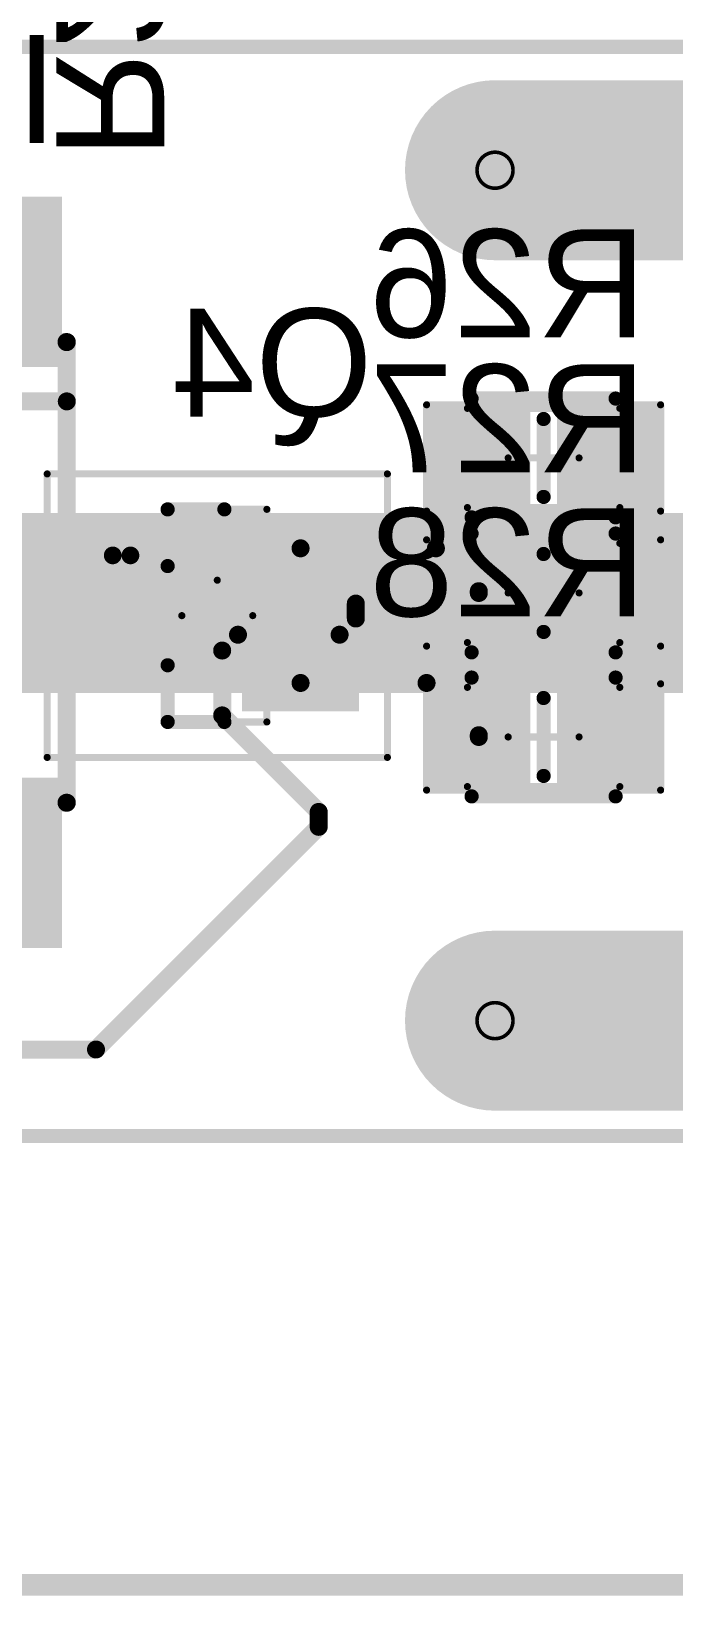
# Model space of a CAD drawing. Header units: millimetres. Extents: x 0.82 to 4.9, y 1.18 to 4.75.
# Drawn here: x 3.685 to 4.042, y 1.373 to 2.242 of the extents above; entities that cross this region are included whole.
import ezdxf

# ---------------------------------------------------------------- set-up
doc = ezdxf.new("R2010")
doc.units = ezdxf.units.MM
doc.header["$MEASUREMENT"] = 0
for name, color, linetype in [('BottomLayer', 5, 'Continuous'), ('BottomOverlay', 54, 'Continuous'), ('BottomPaste', 16, 'Continuous'), ('BottomSolder', 6, 'Continuous'), ('DrillDrawing', 1, 'Continuous'), ('Mechanical1', 6, 'Continuous'), ('Mechanical13', 56, 'Continuous'), ('Mechanical15', 56, 'Continuous'), ('MultiLayer', 9, 'Continuous'), ('PadHoleLayer', 156, 'Continuous'), ('TopLayer', 1, 'Continuous'), ('TopOverlay', 2, 'Continuous'), ('TopSolder', 216, 'Continuous')]:
    doc.layers.add(name, color=color, linetype=linetype)
doc.styles.add('Arial', font='arial.ttf', dxfattribs={"height": 0.2})

# ---------------------------------------------------------------- blocks, each defined once
blk = doc.blocks.new('6_0805_L_B_11')
at = {"layer": 'BottomLayer'}
for points in [[(-0.01139, 0.02559), (-0.01139, -0.02559), (-0.06061, -0.02559), (-0.06061, 0.02559)], [(0.06061, 0.02559), (0.06061, -0.02559), (0.01139, -0.02559), (0.01139, 0.02559)]]:
    blk.add_hatch(color=5, dxfattribs=at).paths.add_polyline_path(points)
at = {"layer": 'BottomPaste'}
for points in [[(-0.01139, 0.02559), (-0.01139, -0.02559), (-0.06061, -0.02559), (-0.06061, 0.02559)], [(0.06061, 0.02559), (0.06061, -0.02559), (0.01139, -0.02559), (0.01139, 0.02559)]]:
    blk.add_hatch(color=16, dxfattribs=at).paths.add_polyline_path(points)
at = {"layer": 'BottomSolder'}
for points in [[(-0.00739, 0.02959), (-0.00739, -0.02959), (-0.06461, -0.02959), (-0.06461, 0.02959)], [(0.06461, 0.02959), (0.06461, -0.02959), (0.00739, -0.02959), (0.00739, 0.02959)]]:
    blk.add_hatch(color=6, dxfattribs=at).paths.add_polyline_path(points)
at = {"layer": 'BottomOverlay', "const_width": 0.00787}
for points in [[(0.04, 0.033), (-0.04, 0.033)], [(0, 0.02165), (0, -0.02165)], [(0.04, -0.033), (-0.04, -0.033)]]:
    blk.add_lwpolyline(points, dxfattribs=at)
at = {"layer": 'BottomOverlay', "const_width": 0.00394}
for points in [[(-0.04197, 0.033, 1), (-0.03803, 0.033, 1)], [(0.03803, 0.033, 1), (0.04197, 0.033, 1)], [(-0.00197, 0.02165, 1), (0.00197, 0.02165, 1)], [(-0.00197, -0.02165, 1), (0.00197, -0.02165, 1)], [(-0.04197, -0.033, 1), (-0.03803, -0.033, 1)], [(0.03803, -0.033, 1), (0.04197, -0.033, 1)]]:
    blk.add_lwpolyline(points, format="xyb", close=True, dxfattribs=at)
at = {"layer": 'Mechanical1', "const_width": 0.00394}
for points in [[(0.04232, 0.02756), (-0.04232, 0.02756)], [(-0.04232, 0.02756), (-0.04232, -0.02756)], [(0.04232, 0.02756), (0.04232, -0.02756)], [(0.04232, -0.02756), (-0.04232, -0.02756)]]:
    blk.add_lwpolyline(points, dxfattribs=at)
at = {"layer": 'Mechanical1', "const_width": 0.00197}
for points in [[(-0.04331, 0.02756, 1), (-0.04134, 0.02756, 1)], [(-0.04331, 0.02756, 1), (-0.04134, 0.02756, 1)], [(0.04134, 0.02756, 1), (0.04331, 0.02756, 1)], [(0.04134, 0.02756, 1), (0.04331, 0.02756, 1)], [(-0.04331, -0.02756, 1), (-0.04134, -0.02756, 1)], [(-0.04331, -0.02756, 1), (-0.04134, -0.02756, 1)], [(0.04134, -0.02756, 1), (0.04331, -0.02756, 1)], [(0.04134, -0.02756, 1), (0.04331, -0.02756, 1)]]:
    blk.add_lwpolyline(points, format="xyb", close=True, dxfattribs=at)
at = {"layer": 'Mechanical15', "const_width": 0.00394}
for points in [[(-0.065, 0.02953), (-0.065, -0.02953)], [(0.065, 0.02953), (-0.065, 0.02953)], [(0.065, 0.02953), (0.065, -0.02953)], [(0, 0.01968), (0, -0.01969)], [(0.01969, 0), (-0.01969, 0)], [(0.065, -0.02953), (-0.065, -0.02953)]]:
    blk.add_lwpolyline(points, dxfattribs=at)
at = {"layer": 'Mechanical15', "const_width": 0.00197}
for points in [[(-0.06598, 0.02953, 1), (-0.06402, 0.02953, 1)], [(-0.06598, 0.02953, 1), (-0.06402, 0.02953, 1)], [(0.06402, 0.02953, 1), (0.06598, 0.02953, 1)], [(0.06402, 0.02953, 1), (0.06598, 0.02953, 1)], [(-0.00098, 0.01968, 1), (0.00098, 0.01968, 1)], [(-0.02067, 0, 1), (-0.0187, 0, 1)], [(0.0187, 0, 1), (0.02067, 0, 1)], [(-0.00098, -0.01969, 1), (0.00098, -0.01969, 1)], [(-0.06598, -0.02953, 1), (-0.06402, -0.02953, 1)], [(-0.06598, -0.02953, 1), (-0.06402, -0.02953, 1)], [(0.06402, -0.02953, 1), (0.06598, -0.02953, 1)], [(0.06402, -0.02953, 1), (0.06598, -0.02953, 1)]]:
    blk.add_lwpolyline(points, format="xyb", close=True, dxfattribs=at)
blk = doc.blocks.new('6_0805_L_B_12')
at = {"layer": 'BottomLayer'}
for points in [[(-0.01139, 0.02559), (-0.01139, -0.02559), (-0.06061, -0.02559), (-0.06061, 0.02559)], [(0.06061, 0.02559), (0.06061, -0.02559), (0.01139, -0.02559), (0.01139, 0.02559)]]:
    blk.add_hatch(color=5, dxfattribs=at).paths.add_polyline_path(points)
at = {"layer": 'BottomPaste'}
for points in [[(-0.01139, 0.02559), (-0.01139, -0.02559), (-0.06061, -0.02559), (-0.06061, 0.02559)], [(0.06061, 0.02559), (0.06061, -0.02559), (0.01139, -0.02559), (0.01139, 0.02559)]]:
    blk.add_hatch(color=16, dxfattribs=at).paths.add_polyline_path(points)
at = {"layer": 'BottomSolder'}
for points in [[(-0.00739, 0.02959), (-0.00739, -0.02959), (-0.06461, -0.02959), (-0.06461, 0.02959)], [(0.06461, 0.02959), (0.06461, -0.02959), (0.00739, -0.02959), (0.00739, 0.02959)]]:
    blk.add_hatch(color=6, dxfattribs=at).paths.add_polyline_path(points)
at = {"layer": 'BottomOverlay', "const_width": 0.00787}
for points in [[(0.04, 0.033), (-0.04, 0.033)], [(0, 0.02165), (0, -0.02165)], [(0.04, -0.033), (-0.04, -0.033)]]:
    blk.add_lwpolyline(points, dxfattribs=at)
at = {"layer": 'BottomOverlay', "const_width": 0.00394}
for points in [[(-0.04197, 0.033, 1), (-0.03803, 0.033, 1)], [(0.03803, 0.033, 1), (0.04197, 0.033, 1)], [(-0.00197, 0.02165, 1), (0.00197, 0.02165, 1)], [(-0.00197, -0.02165, 1), (0.00197, -0.02165, 1)], [(-0.04197, -0.033, 1), (-0.03803, -0.033, 1)], [(0.03803, -0.033, 1), (0.04197, -0.033, 1)]]:
    blk.add_lwpolyline(points, format="xyb", close=True, dxfattribs=at)
at = {"layer": 'Mechanical1', "const_width": 0.00394}
for points in [[(0.04232, 0.02756), (-0.04232, 0.02756)], [(-0.04232, 0.02756), (-0.04232, -0.02756)], [(0.04232, 0.02756), (0.04232, -0.02756)], [(0.04232, -0.02756), (-0.04232, -0.02756)]]:
    blk.add_lwpolyline(points, dxfattribs=at)
at = {"layer": 'Mechanical1', "const_width": 0.00197}
for points in [[(-0.04331, 0.02756, 1), (-0.04134, 0.02756, 1)], [(-0.04331, 0.02756, 1), (-0.04134, 0.02756, 1)], [(0.04134, 0.02756, 1), (0.04331, 0.02756, 1)], [(0.04134, 0.02756, 1), (0.04331, 0.02756, 1)], [(-0.04331, -0.02756, 1), (-0.04134, -0.02756, 1)], [(-0.04331, -0.02756, 1), (-0.04134, -0.02756, 1)], [(0.04134, -0.02756, 1), (0.04331, -0.02756, 1)], [(0.04134, -0.02756, 1), (0.04331, -0.02756, 1)]]:
    blk.add_lwpolyline(points, format="xyb", close=True, dxfattribs=at)
at = {"layer": 'Mechanical15', "const_width": 0.00394}
for points in [[(-0.065, 0.02953), (-0.065, -0.02953)], [(0.065, 0.02953), (-0.065, 0.02953)], [(0.065, 0.02953), (0.065, -0.02953)], [(0, 0.01968), (0, -0.01969)], [(0.01969, 0), (-0.01969, 0)], [(0.065, -0.02953), (-0.065, -0.02953)]]:
    blk.add_lwpolyline(points, dxfattribs=at)
at = {"layer": 'Mechanical15', "const_width": 0.00197}
for points in [[(-0.06598, 0.02953, 1), (-0.06402, 0.02953, 1)], [(-0.06598, 0.02953, 1), (-0.06402, 0.02953, 1)], [(0.06402, 0.02953, 1), (0.06598, 0.02953, 1)], [(0.06402, 0.02953, 1), (0.06598, 0.02953, 1)], [(-0.00098, 0.01968, 1), (0.00098, 0.01968, 1)], [(-0.02067, 0, 1), (-0.0187, 0, 1)], [(0.0187, 0, 1), (0.02067, 0, 1)], [(-0.00098, -0.01969, 1), (0.00098, -0.01969, 1)], [(-0.06598, -0.02953, 1), (-0.06402, -0.02953, 1)], [(-0.06598, -0.02953, 1), (-0.06402, -0.02953, 1)], [(0.06402, -0.02953, 1), (0.06598, -0.02953, 1)], [(0.06402, -0.02953, 1), (0.06598, -0.02953, 1)]]:
    blk.add_lwpolyline(points, format="xyb", close=True, dxfattribs=at)
blk = doc.blocks.new('6_0805_L_B_13')
at = {"layer": 'BottomLayer'}
for points in [[(-0.01139, 0.02559), (-0.01139, -0.02559), (-0.06061, -0.02559), (-0.06061, 0.02559)], [(0.06061, 0.02559), (0.06061, -0.02559), (0.01139, -0.02559), (0.01139, 0.02559)]]:
    blk.add_hatch(color=5, dxfattribs=at).paths.add_polyline_path(points)
at = {"layer": 'BottomPaste'}
for points in [[(-0.01139, 0.02559), (-0.01139, -0.02559), (-0.06061, -0.02559), (-0.06061, 0.02559)], [(0.06061, 0.02559), (0.06061, -0.02559), (0.01139, -0.02559), (0.01139, 0.02559)]]:
    blk.add_hatch(color=16, dxfattribs=at).paths.add_polyline_path(points)
at = {"layer": 'BottomSolder'}
for points in [[(-0.00739, 0.02959), (-0.00739, -0.02959), (-0.06461, -0.02959), (-0.06461, 0.02959)], [(0.06461, 0.02959), (0.06461, -0.02959), (0.00739, -0.02959), (0.00739, 0.02959)]]:
    blk.add_hatch(color=6, dxfattribs=at).paths.add_polyline_path(points)
at = {"layer": 'BottomOverlay', "const_width": 0.00787}
for points in [[(0.04, 0.033), (-0.04, 0.033)], [(0, 0.02165), (0, -0.02165)], [(0.04, -0.033), (-0.04, -0.033)]]:
    blk.add_lwpolyline(points, dxfattribs=at)
at = {"layer": 'BottomOverlay', "const_width": 0.00394}
for points in [[(-0.04197, 0.033, 1), (-0.03803, 0.033, 1)], [(0.03803, 0.033, 1), (0.04197, 0.033, 1)], [(-0.00197, 0.02165, 1), (0.00197, 0.02165, 1)], [(-0.00197, -0.02165, 1), (0.00197, -0.02165, 1)], [(-0.04197, -0.033, 1), (-0.03803, -0.033, 1)], [(0.03803, -0.033, 1), (0.04197, -0.033, 1)]]:
    blk.add_lwpolyline(points, format="xyb", close=True, dxfattribs=at)
at = {"layer": 'Mechanical1', "const_width": 0.00394}
for points in [[(0.04232, 0.02756), (-0.04232, 0.02756)], [(-0.04232, 0.02756), (-0.04232, -0.02756)], [(0.04232, 0.02756), (0.04232, -0.02756)], [(0.04232, -0.02756), (-0.04232, -0.02756)]]:
    blk.add_lwpolyline(points, dxfattribs=at)
at = {"layer": 'Mechanical1', "const_width": 0.00197}
for points in [[(-0.04331, 0.02756, 1), (-0.04134, 0.02756, 1)], [(-0.04331, 0.02756, 1), (-0.04134, 0.02756, 1)], [(0.04134, 0.02756, 1), (0.04331, 0.02756, 1)], [(0.04134, 0.02756, 1), (0.04331, 0.02756, 1)], [(-0.04331, -0.02756, 1), (-0.04134, -0.02756, 1)], [(-0.04331, -0.02756, 1), (-0.04134, -0.02756, 1)], [(0.04134, -0.02756, 1), (0.04331, -0.02756, 1)], [(0.04134, -0.02756, 1), (0.04331, -0.02756, 1)]]:
    blk.add_lwpolyline(points, format="xyb", close=True, dxfattribs=at)
at = {"layer": 'Mechanical15', "const_width": 0.00394}
for points in [[(-0.065, 0.02953), (-0.065, -0.02953)], [(0.065, 0.02953), (-0.065, 0.02953)], [(0.065, 0.02953), (0.065, -0.02953)], [(0, 0.01968), (0, -0.01969)], [(0.01969, 0), (-0.01969, 0)], [(0.065, -0.02953), (-0.065, -0.02953)]]:
    blk.add_lwpolyline(points, dxfattribs=at)
at = {"layer": 'Mechanical15', "const_width": 0.00197}
for points in [[(-0.06598, 0.02953, 1), (-0.06402, 0.02953, 1)], [(-0.06598, 0.02953, 1), (-0.06402, 0.02953, 1)], [(0.06402, 0.02953, 1), (0.06598, 0.02953, 1)], [(0.06402, 0.02953, 1), (0.06598, 0.02953, 1)], [(-0.00098, 0.01968, 1), (0.00098, 0.01968, 1)], [(-0.02067, 0, 1), (-0.0187, 0, 1)], [(0.0187, 0, 1), (0.02067, 0, 1)], [(-0.00098, -0.01969, 1), (0.00098, -0.01969, 1)], [(-0.06598, -0.02953, 1), (-0.06402, -0.02953, 1)], [(-0.06598, -0.02953, 1), (-0.06402, -0.02953, 1)], [(0.06402, -0.02953, 1), (0.06598, -0.02953, 1)], [(0.06402, -0.02953, 1), (0.06598, -0.02953, 1)]]:
    blk.add_lwpolyline(points, format="xyb", close=True, dxfattribs=at)
blk = doc.blocks.new('SOT23_M______B_41')
at = {"layer": 'BottomLayer'}
for points in [[(-0.01772, 0.04921), (-0.01772, 0.02559), (-0.0748, 0.02559), (-0.0748, 0.04921)], [(0.0748, 0.01181), (0.0748, -0.01181), (0.01772, -0.01181), (0.01772, 0.01181)], [(-0.01772, -0.02559), (-0.01772, -0.04921), (-0.0748, -0.04921), (-0.0748, -0.02559)]]:
    blk.add_hatch(color=5, dxfattribs=at).paths.add_polyline_path(points)
at = {"layer": 'BottomPaste'}
for points in [[(-0.01772, 0.04921), (-0.01772, 0.02559), (-0.0748, 0.02559), (-0.0748, 0.04921)], [(0.0748, 0.01181), (0.0748, -0.01181), (0.01772, -0.01181), (0.01772, 0.01181)], [(-0.01772, -0.02559), (-0.01772, -0.04921), (-0.0748, -0.04921), (-0.0748, -0.02559)]]:
    blk.add_hatch(color=16, dxfattribs=at).paths.add_polyline_path(points)
at = {"layer": 'BottomSolder'}
for points in [[(-0.01372, 0.05321), (-0.01372, 0.02159), (-0.0788, 0.02159), (-0.0788, 0.05321)], [(0.0788, 0.01581), (0.0788, -0.01581), (0.01372, -0.01581), (0.01372, 0.01581)], [(-0.01372, -0.02159), (-0.01372, -0.05321), (-0.0788, -0.05321), (-0.0788, -0.02159)]]:
    blk.add_hatch(color=6, dxfattribs=at).paths.add_polyline_path(points)
at = {"layer": 'BottomOverlay', "const_width": 0.00787}
for points in [[(0.02756, 0.05906), (-0.00394, 0.05906)], [(0.02756, 0.05906), (0.02756, 0.02756)], [(0.02756, -0.02756), (0.02756, -0.05905)], [(0.02756, -0.05905), (-0.00394, -0.05905)]]:
    blk.add_lwpolyline(points, dxfattribs=at)
at = {"layer": 'BottomOverlay'}
for points, const_width in [([(-0.00591, 0.05906, 1), (-0.00197, 0.05906, 1)], 0.00394), ([(0.02559, 0.05906, 1), (0.02953, 0.05906, 1)], 0.00394), ([(0.02559, 0.05906, 1), (0.02953, 0.05906, 1)], 0.00394), ([(0.02559, 0.02756, 1), (0.02953, 0.02756, 1)], 0.00394), ([(0.02559, -0.02756, 1), (0.02953, -0.02756, 1)], 0.00394), ([(0.05807, -0.03346, 1), (0.04823, -0.03346, 1)], 0.00984), ([(0.04577, -0.03346, 1), (0.05069, -0.03346, 1)], 0.00492), ([(0.05561, -0.03346, 1), (0.06053, -0.03346, 1)], 0.00492), ([(-0.00591, -0.05905, 1), (-0.00197, -0.05905, 1)], 0.00394), ([(0.02559, -0.05905, 1), (0.02953, -0.05905, 1)], 0.00394), ([(0.02559, -0.05905, 1), (0.02953, -0.05905, 1)], 0.00394)]:
    blk.add_lwpolyline(points, format="xyb", close=True, dxfattribs=dict(at, const_width=const_width))
at = {"layer": 'Mechanical13', "const_width": 0.00394}
for points in [[(0.02756, 0.05906), (-0.02756, 0.05906)], [(-0.02756, 0.05906), (-0.02756, -0.05905)], [(0.02756, 0.05906), (0.02756, -0.05905)], [(0.02756, -0.05905), (-0.02756, -0.05905)]]:
    blk.add_lwpolyline(points, dxfattribs=at)
at = {"layer": 'Mechanical13', "const_width": 0.00197}
for points in [[(-0.02854, 0.05906, 1), (-0.02658, 0.05906, 1)], [(-0.02854, 0.05906, 1), (-0.02658, 0.05906, 1)], [(0.02657, 0.05906, 1), (0.02854, 0.05906, 1)], [(0.02657, 0.05906, 1), (0.02854, 0.05906, 1)], [(-0.02854, -0.05905, 1), (-0.02658, -0.05905, 1)], [(-0.02854, -0.05905, 1), (-0.02658, -0.05905, 1)], [(0.02657, -0.05905, 1), (0.02854, -0.05905, 1)], [(0.02657, -0.05905, 1), (0.02854, -0.05905, 1)]]:
    blk.add_lwpolyline(points, format="xyb", close=True, dxfattribs=at)
at = {"layer": 'Mechanical15', "const_width": 0.00394}
for points in [[(0.09449, 0.07874), (-0.09449, 0.07874)], [(-0.09449, 0.07874), (-0.09449, -0.07874)], [(0.09449, 0.07874), (0.09449, -0.07874)], [(0, 0.01969), (0, -0.01968)], [(0.01968, 0), (-0.01969, 0)], [(0.09449, -0.07874), (-0.09449, -0.07874)]]:
    blk.add_lwpolyline(points, dxfattribs=at)
at = {"layer": 'Mechanical15', "const_width": 0.00197}
for points in [[(-0.09547, 0.07874, 1), (-0.0935, 0.07874, 1)], [(-0.09547, 0.07874, 1), (-0.0935, 0.07874, 1)], [(0.0935, 0.07874, 1), (0.09547, 0.07874, 1)], [(0.0935, 0.07874, 1), (0.09547, 0.07874, 1)], [(-0.00098, 0.01969, 1), (0.00098, 0.01969, 1)], [(-0.02067, 0, 1), (-0.0187, 0, 1)], [(0.0187, 0, 1), (0.02067, 0, 1)], [(-0.00098, -0.01968, 1), (0.00098, -0.01968, 1)], [(-0.09547, -0.07874, 1), (-0.0935, -0.07874, 1)], [(-0.09547, -0.07874, 1), (-0.0935, -0.07874, 1)], [(0.0935, -0.07874, 1), (0.09547, -0.07874, 1)], [(0.0935, -0.07874, 1), (0.09547, -0.07874, 1)]]:
    blk.add_lwpolyline(points, format="xyb", close=True, dxfattribs=at)
blk = doc.blocks.new('MODUL_HRS4_63')
at = {"layer": 'BottomLayer'}
h = blk.add_hatch(color=5, dxfattribs=at)
edge = h.paths.add_edge_path()
edge.add_arc((-0.20472, 0.22047), 0.03248, 0, 360)
h = blk.add_hatch(color=5, dxfattribs=at)
edge = h.paths.add_edge_path()
edge.add_arc((0.27559, 0.22047), 0.03642, 0, 360)
blk.add_hatch(color=5, dxfattribs=at).paths.add_polyline_path([(-0.31791, -0.0502), (-0.31791, 0.0187), (-0.24902, 0.0187), (-0.24902, -0.0502)])
h = blk.add_hatch(color=5, dxfattribs=at)
edge = h.paths.add_edge_path()
edge.add_arc((0.27559, -0.25197), 0.03642, 0, 360)
h = blk.add_hatch(color=5, dxfattribs=at)
edge = h.paths.add_edge_path()
edge.add_arc((-0.20472, -0.25197), 0.03248, 0, 360)
at = {"layer": 'BottomSolder'}
h = blk.add_hatch(color=6, dxfattribs=at)
edge = h.paths.add_edge_path()
edge.add_arc((0.27559, 0.22047), 0.04042, 0, 360)
h = blk.add_hatch(color=6, dxfattribs=at)
edge = h.paths.add_edge_path()
edge.add_arc((-0.20472, 0.22047), 0.03648, 0, 360)
blk.add_hatch(color=6, dxfattribs=at).paths.add_polyline_path([(-0.32191, -0.0542), (-0.32191, 0.0227), (-0.24502, 0.0227), (-0.24502, -0.0542)])
h = blk.add_hatch(color=6, dxfattribs=at)
edge = h.paths.add_edge_path()
edge.add_arc((-0.20472, -0.25197), 0.03648, 0, 360)
h = blk.add_hatch(color=6, dxfattribs=at)
edge = h.paths.add_edge_path()
edge.add_arc((0.27559, -0.25197), 0.04042, 0, 360)
at = {"layer": 'MultiLayer'}
h = blk.add_hatch(color=9, dxfattribs=at)
edge = h.paths.add_edge_path()
edge.add_arc((-0.20472, 0.22047), 0.03248, 0, 360)
h = blk.add_hatch(color=9, dxfattribs=at)
edge = h.paths.add_edge_path()
edge.add_arc((0.27559, 0.22047), 0.03642, 0, 360)
blk.add_hatch(color=9, dxfattribs=at).paths.add_polyline_path([(-0.31791, -0.0502), (-0.31791, 0.0187), (-0.24902, 0.0187), (-0.24902, -0.0502)])
h = blk.add_hatch(color=9, dxfattribs=at)
edge = h.paths.add_edge_path()
edge.add_arc((0.27559, -0.25197), 0.03642, 0, 360)
h = blk.add_hatch(color=9, dxfattribs=at)
edge = h.paths.add_edge_path()
edge.add_arc((-0.20472, -0.25197), 0.03248, 0, 360)
at = {"layer": 'PadHoleLayer'}
h = blk.add_hatch(color=156, dxfattribs=at)
edge = h.paths.add_edge_path()
edge.add_arc((0.27559, 0.22047), 0.02362, 0, 360)
h = blk.add_hatch(color=156, dxfattribs=at)
edge = h.paths.add_edge_path()
edge.add_arc((-0.20472, 0.22047), 0.01969, 0, 360)
h = blk.add_hatch(color=156, dxfattribs=at)
edge = h.paths.add_edge_path()
edge.add_arc((-0.28347, -0.01575), 0.02362, 0, 360)
h = blk.add_hatch(color=156, dxfattribs=at)
edge = h.paths.add_edge_path()
edge.add_arc((-0.20472, -0.25197), 0.01969, 0, 360)
h = blk.add_hatch(color=156, dxfattribs=at)
edge = h.paths.add_edge_path()
edge.add_arc((0.27559, -0.25197), 0.02362, 0, 360)
at = {"layer": 'TopLayer'}
h = blk.add_hatch(color=1, dxfattribs=at)
edge = h.paths.add_edge_path()
edge.add_arc((-0.20472, 0.22047), 0.03248, 0, 360)
h = blk.add_hatch(color=1, dxfattribs=at)
edge = h.paths.add_edge_path()
edge.add_arc((0.27559, 0.22047), 0.03642, 0, 360)
blk.add_hatch(color=1, dxfattribs=at).paths.add_polyline_path([(-0.31791, -0.0502), (-0.31791, 0.0187), (-0.24902, 0.0187), (-0.24902, -0.0502)])
h = blk.add_hatch(color=1, dxfattribs=at)
edge = h.paths.add_edge_path()
edge.add_arc((0.27559, -0.25197), 0.03642, 0, 360)
h = blk.add_hatch(color=1, dxfattribs=at)
edge = h.paths.add_edge_path()
edge.add_arc((-0.20472, -0.25197), 0.03248, 0, 360)
at = {"layer": 'TopSolder'}
h = blk.add_hatch(color=216, dxfattribs=at)
edge = h.paths.add_edge_path()
edge.add_arc((0.27559, 0.22047), 0.04042, 0, 360)
h = blk.add_hatch(color=216, dxfattribs=at)
edge = h.paths.add_edge_path()
edge.add_arc((-0.20472, 0.22047), 0.03648, 0, 360)
blk.add_hatch(color=216, dxfattribs=at).paths.add_polyline_path([(-0.32191, -0.0542), (-0.32191, 0.0227), (-0.24502, 0.0227), (-0.24502, -0.0542)])
h = blk.add_hatch(color=216, dxfattribs=at)
edge = h.paths.add_edge_path()
edge.add_arc((-0.20472, -0.25197), 0.03648, 0, 360)
h = blk.add_hatch(color=216, dxfattribs=at)
edge = h.paths.add_edge_path()
edge.add_arc((0.27559, -0.25197), 0.04042, 0, 360)
at = {"layer": 'TopOverlay', "const_width": 0.00787}
for points in [[(-0.33858, 0.289), (0.41, 0.289)], [(-0.33858, -0.316), (-0.33858, 0.289)], [(0.41, -0.316), (0.41, 0.289)], [(-0.33858, -0.316), (0.41, -0.316)]]:
    blk.add_lwpolyline(points, dxfattribs=at)
at = {"layer": 'TopOverlay', "const_width": 0.00394}
for points in [[(-0.34055, 0.289, 1), (-0.33661, 0.289, 1)], [(-0.34055, 0.289, 1), (-0.33661, 0.289, 1)], [(0.40803, 0.289, 1), (0.41197, 0.289, 1)], [(0.40803, 0.289, 1), (0.41197, 0.289, 1)], [(-0.34055, -0.316, 1), (-0.33661, -0.316, 1)], [(-0.34055, -0.316, 1), (-0.33661, -0.316, 1)], [(0.40803, -0.316, 1), (0.41197, -0.316, 1)], [(0.40803, -0.316, 1), (0.41197, -0.316, 1)]]:
    blk.add_lwpolyline(points, format="xyb", close=True, dxfattribs=at)
blk = doc.blocks.new('PC817_SMT_B_66')
at = {"layer": 'BottomLayer'}
for points in [[(-0.11811, 0.08346), (-0.11811, 0.01654), (-0.20473, 0.01654), (-0.20473, 0.08346)], [(0.20473, 0.08346), (0.20473, 0.01654), (0.11811, 0.01654), (0.11811, 0.08346)], [(-0.11811, -0.01654), (-0.11811, -0.08346), (-0.20473, -0.08346), (-0.20473, -0.01654)], [(0.20473, -0.01654), (0.20473, -0.08346), (0.11811, -0.08346), (0.11811, -0.01654)]]:
    blk.add_hatch(color=5, dxfattribs=at).paths.add_polyline_path(points)
at = {"layer": 'BottomPaste'}
for points in [[(-0.11811, 0.08346), (-0.11811, 0.01654), (-0.20473, 0.01654), (-0.20473, 0.08346)], [(0.20473, 0.08346), (0.20473, 0.01654), (0.11811, 0.01654), (0.11811, 0.08346)], [(-0.11811, -0.01654), (-0.11811, -0.08346), (-0.20473, -0.08346), (-0.20473, -0.01654)], [(0.20473, -0.01654), (0.20473, -0.08346), (0.11811, -0.08346), (0.11811, -0.01654)]]:
    blk.add_hatch(color=16, dxfattribs=at).paths.add_polyline_path(points)
at = {"layer": 'BottomSolder'}
for points in [[(-0.11411, 0.08746), (-0.11411, 0.01254), (-0.20873, 0.01254), (-0.20873, 0.08746)], [(0.20873, 0.08746), (0.20873, 0.01254), (0.11411, 0.01254), (0.11411, 0.08746)], [(-0.11411, -0.01254), (-0.11411, -0.08746), (-0.20873, -0.08746), (-0.20873, -0.01254)], [(0.20873, -0.01254), (0.20873, -0.08746), (0.11411, -0.08746), (0.11411, -0.01254)]]:
    blk.add_hatch(color=6, dxfattribs=at).paths.add_polyline_path(points)
at = {"layer": 'BottomOverlay', "const_width": 0.01}
for points in [[(0.12795, 0.09016), (-0.12795, 0.09016)], [(-0.12795, -0.09), (-0.12795, 0.09)], [(-0.095, -0.09), (-0.095, 0.09016)], [(0.12795, -0.08795), (0.12795, 0.09)], [(0.12795, -0.09), (-0.12795, -0.09)]]:
    blk.add_lwpolyline(points, dxfattribs=at)
at = {"layer": 'BottomOverlay'}
for points, const_width in [([(-0.13045, 0.09016, 1), (-0.12545, 0.09016, 1)], 0.005), ([(-0.13045, 0.09, 1), (-0.12545, 0.09, 1)], 0.005), ([(-0.0975, 0.09016, 1), (-0.0925, 0.09016, 1)], 0.005), ([(0.12545, 0.09016, 1), (0.13045, 0.09016, 1)], 0.005), ([(0.12545, 0.09, 1), (0.13045, 0.09, 1)], 0.005), ([(-0.05882, -0.065, 1), (-0.08118, -0.065, 1)], 0.01), ([(-0.08368, -0.065, 1), (-0.07868, -0.065, 1)], 0.005), ([(-0.06132, -0.065, 1), (-0.05632, -0.065, 1)], 0.005), ([(-0.13045, -0.09, 1), (-0.12545, -0.09, 1)], 0.005), ([(-0.13045, -0.09, 1), (-0.12545, -0.09, 1)], 0.005), ([(-0.0975, -0.09, 1), (-0.0925, -0.09, 1)], 0.005), ([(0.12545, -0.08795, 1), (0.13045, -0.08795, 1)], 0.005), ([(0.12545, -0.09, 1), (0.13045, -0.09, 1)], 0.005)]:
    blk.add_lwpolyline(points, format="xyb", close=True, dxfattribs=dict(at, const_width=const_width))
at = {"layer": 'Mechanical15', "const_width": 0.00394}
for points in [[(0, -0.01969), (0, 0.01969)], [(0.01969, 0), (-0.01969, 0)]]:
    blk.add_lwpolyline(points, dxfattribs=at)
at = {"layer": 'Mechanical15', "const_width": 0.00197}
for points in [[(-0.00098, 0.01969, 1), (0.00098, 0.01969, 1)], [(-0.02067, 0, 1), (-0.0187, 0, 1)], [(0.0187, 0, 1), (0.02067, 0, 1)], [(-0.00098, -0.01969, 1), (0.00098, -0.01969, 1)]]:
    blk.add_lwpolyline(points, format="xyb", close=True, dxfattribs=at)
at = {"layer": 'BottomOverlay', "text_generation_flag": 2}
blk.add_text('PC817', height=0.04, rotation=-180, dxfattribs=at).set_placement((-0.08, 0.025))

msp = doc.modelspace()

# ---------------------------------------------------------------- linework, layer by layer
at = {"layer": 'BottomLayer'}
for points, const_width in [([(3.94301, 2.16484), (4.18974, 2.16484)], 0.1), ([(4.006, 1.93), (4.006, 2.005)], 0.05), ([(3.835, 1.9548), (3.8657, 1.92411)], 0.01), ([(3.835, 1.9548), (3.91018, 1.9548)], 0.01), ([(3.91018, 1.9548), (3.934, 1.93098)], 0.01), ([(4.006, 1.85), (4.006, 1.93)], 0.05), ([(3.62416, 1.9174), (3.74248, 1.9174)], 0.05), ([(3.934, 1.93), (3.934, 1.93098)], 0.01), ([(3.85668, 1.90681), (3.8657, 1.91582)], 0.01), ([(3.8657, 1.91582), (3.8657, 1.92411)], 0.01), ([(3.79146, 1.89802), (3.80024, 1.90681)], 0.01), ([(3.80024, 1.90681), (3.85668, 1.90681)], 0.01), ([(3.79146, 1.86198), (3.79146, 1.89802)], 0.01), ([(3.835, 1.88), (3.90498, 1.88)], 0.01), ([(3.90498, 1.88), (3.934, 1.85098)], 0.01), ([(3.79146, 1.86198), (3.84507, 1.80836)], 0.01), ([(3.934, 1.85), (3.934, 1.85098)], 0.01), ([(3.65654, 1.78846), (3.665, 1.78)], 0.05), ([(3.84507, 1.80007), (3.84507, 1.80836)], 0.01), ([(3.72138, 1.67638), (3.84507, 1.80007)], 0.01), ([(3.94301, 1.6924), (4.19825, 1.6924)], 0.1), ([(3.64188, 1.67638), (3.72138, 1.67638)], 0.01)]:
    msp.add_lwpolyline(points, dxfattribs=dict(at, const_width=const_width))
for points, const_width in [([(3.91801, 2.16484, 1), (3.96801, 2.16484, 1)], 0.05), ([(3.9935, 2.005, 1), (4.0185, 2.005, 1)], 0.025), ([(3.8325, 1.9548, 1), (3.8375, 1.9548, 1)], 0.005), ([(3.8325, 1.9548, 1), (3.8375, 1.9548, 1)], 0.005), ([(3.90768, 1.9548, 1), (3.91268, 1.9548, 1)], 0.005), ([(3.90768, 1.9548, 1), (3.91268, 1.9548, 1)], 0.005), ([(3.9935, 1.93, 1), (4.0185, 1.93, 1)], 0.025), ([(3.9935, 1.93, 1), (4.0185, 1.93, 1)], 0.025), ([(3.72998, 1.9174, 1), (3.75498, 1.9174, 1)], 0.025), ([(3.9315, 1.93098, 1), (3.9365, 1.93098, 1)], 0.005), ([(3.9315, 1.93098, 1), (3.9365, 1.93098, 1)], 0.005), ([(3.9315, 1.93, 1), (3.9365, 1.93, 1)], 0.005), ([(3.8632, 1.92411, 1), (3.8682, 1.92411, 1)], 0.005), ([(3.8632, 1.92411, 1), (3.8682, 1.92411, 1)], 0.005), ([(3.8632, 1.91582, 1), (3.8682, 1.91582, 1)], 0.005), ([(3.8632, 1.91582, 1), (3.8682, 1.91582, 1)], 0.005), ([(3.79774, 1.90681, 1), (3.80274, 1.90681, 1)], 0.005), ([(3.79774, 1.90681, 1), (3.80274, 1.90681, 1)], 0.005), ([(3.85418, 1.90681, 1), (3.85918, 1.90681, 1)], 0.005), ([(3.85418, 1.90681, 1), (3.85918, 1.90681, 1)], 0.005), ([(3.78896, 1.89802, 1), (3.79396, 1.89802, 1)], 0.005), ([(3.78896, 1.89802, 1), (3.79396, 1.89802, 1)], 0.005), ([(3.8325, 1.88, 1), (3.8375, 1.88, 1)], 0.005), ([(3.90248, 1.88, 1), (3.90748, 1.88, 1)], 0.005), ([(3.90248, 1.88, 1), (3.90748, 1.88, 1)], 0.005), ([(3.9935, 1.85, 1), (4.0185, 1.85, 1)], 0.025), ([(3.78896, 1.86198, 1), (3.79396, 1.86198, 1)], 0.005), ([(3.78896, 1.86198, 1), (3.79396, 1.86198, 1)], 0.005), ([(3.9315, 1.85098, 1), (3.9365, 1.85098, 1)], 0.005), ([(3.9315, 1.85098, 1), (3.9365, 1.85098, 1)], 0.005), ([(3.9315, 1.85, 1), (3.9365, 1.85, 1)], 0.005), ([(3.84257, 1.80836, 1), (3.84757, 1.80836, 1)], 0.005), ([(3.84257, 1.80836, 1), (3.84757, 1.80836, 1)], 0.005), ([(3.6525, 1.78, 1), (3.6775, 1.78, 1)], 0.025), ([(3.84257, 1.80007, 1), (3.84757, 1.80007, 1)], 0.005), ([(3.84257, 1.80007, 1), (3.84757, 1.80007, 1)], 0.005), ([(3.91801, 1.6924, 1), (3.96801, 1.6924, 1)], 0.05), ([(3.71888, 1.67638, 1), (3.72388, 1.67638, 1)], 0.005), ([(3.71888, 1.67638, 1), (3.72388, 1.67638, 1)], 0.005)]:
    msp.add_lwpolyline(points, format="xyb", close=True, dxfattribs=dict(at, const_width=const_width))
at = {"layer": 'DrillDrawing'}
for points, const_width in [([(3.95301, 2.16484, 1), (3.93301, 2.16484, 1)], 0.002), ([(3.93251, 2.16484, 1), (3.93351, 2.16484, 1)], 0.001), ([(3.95251, 2.16484, 1), (3.95351, 2.16484, 1)], 0.001), ([(3.95301, 1.6924, 1), (3.93301, 1.6924, 1)], 0.002), ([(3.93251, 1.6924, 1), (3.93351, 1.6924, 1)], 0.001), ([(3.95251, 1.6924, 1), (3.95351, 1.6924, 1)], 0.001)]:
    msp.add_lwpolyline(points, format="xyb", close=True, dxfattribs=dict(at, const_width=const_width))
at = {"layer": 'Mechanical13', "const_width": 0.01}
msp.add_lwpolyline([(0.98425, 1.37795), (4.52756, 1.37795)], dxfattribs=at)
at = {"layer": 'TopLayer'}
for points, const_width in [([(3.38821, 1.92437), (4.29242, 1.92437)], 0.1), ([(3.0734, 1.38), (4.53, 1.38)], 0.01)]:
    msp.add_lwpolyline(points, dxfattribs=dict(at, const_width=const_width))

# ---------------------------------------------------------------- block references
msp.add_blockref('MODUL_HRS4_63', (3.66742, 1.94437))
for name, p, rotation in [('PC817_SMT_B_66', (3.615, 1.94142), 270), ('6_0805_L_B_13', (3.97, 2.005), 180), ('SOT23_M______B_41', (3.78874, 1.9174), 180), ('6_0805_L_B_12', (3.97, 1.93), 180), ('6_0805_L_B_11', (3.97, 1.85), 180)]:
    msp.add_blockref(name, p, dxfattribs=dict(rotation=rotation))

# ---------------------------------------------------------------- texts
at = {"layer": 'BottomOverlay', "style": 'Arial', "text_generation_flag": 2}
msp.add_text('R23', height=0.06, rotation=270, dxfattribs=at).set_placement((3.69927, 2.17127))
for s, p in [('IC7', (3.7, 2.18)), ('R26', (4.027, 2.072)), ('Q4', (3.875, 2.028)), ('R27', (4.027, 1.997)), ('R28', (4.027, 1.917))]:
    msp.add_text(s, height=0.06, dxfattribs=at).set_placement(p)

doc.saveas('drawing.dxf')
